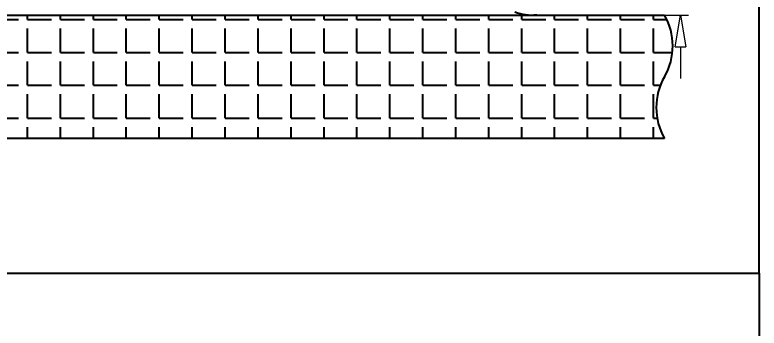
# Model space of a CAD drawing. Header units: millimetres. Extents: x 10368 to 13229, y -13270 to -11269.
# Drawn here: x 12973.9 to 13229.5, y -12283 to -12175.5 of the extents above; entities that cross this region are included whole.
import ezdxf

# ---------------------------------------------------------------- set-up
doc = ezdxf.new("R2010")
doc.units = ezdxf.units.MM
doc.layers.add('dim', color=3, linetype='Continuous', lineweight=9)
doc.styles.add('FFS', font='simfang.ttf')
doc.dimstyles.new('YanXiu', dxfattribs={"dimtxt": 2.5, "dimasz": 2.2, "dimexe": 0.66, "dimexo": 0.66, "dimgap": 0.66, "dimtad": 0, "dimzin": 1, "dimdsep": 46, "dimtxsty": 'FFS', "dimcen": 0, "dimclrd": 256, "dimclre": 131, "dimclrt": 42, "dimazin": 0, "dimtfac": 1, "dimtofl": 0, "dimtmove": 0, "dimatfit": 3, "dimfxl": 0, "dimlwd": 5, "dimlwe": 5, "dimarcsym": 0})

# ---------------------------------------------------------------- blocks, each defined once
blk = doc.blocks.new('_ClosedBlank')
at = {"color": 0, "linetype": 'ByBlock', "lineweight": -2}
for p, q in [((-1, 0.167), (0, 0)), ((-1, 0.167), (-1, -0.167)), ((0, 0), (-1, -0.167))]:
    blk.add_line(p, q, dxfattribs=at)
blk = doc.blocks.new('*D55')
at = {"layer": 'Defpoints', "color": 0}
for p in [(613.5, 88.23), (613.3, 79.38), (638.26, 79.38)]:
    blk.add_point(p, dxfattribs=at)
at = {"layer": 'dim', "lineweight": 5}
for p, q in [((638.26, 99.11), (638.26, 110.04)), ((638.26, 68.5), (638.26, 57.62))]:
    blk.add_line(p, q, dxfattribs=at)
at = {"layer": 'dim', "color": 131, "lineweight": 5}
for p, q in [((616.22, 88.23), (640.97, 88.23)), ((616.02, 79.38), (640.97, 79.38))]:
    blk.add_line(p, q, dxfattribs=at)
at = {"layer": 'dim', "lineweight": 5, "xscale": 10.88, "yscale": 10.88, "zscale": 10.88}
for p, rotation in [((638.26, 88.23), 270), ((638.26, 79.38), 90)]:
    blk.add_blockref('_ClosedBlank', p, dxfattribs=dict(at, rotation=rotation))
at = {"layer": 'dim', "color": 42, "insert": (638.26, 129.89), "char_height": 13.6, "attachment_point": 5, "rotation": 90, "style": 'FFS'}
blk.add_mtext('8.85', dxfattribs=at)
blk = doc.blocks.new('*D58')
at = {"layer": 'Defpoints', "color": 0}
for p in [(364.09, 162.09), (621.78, 127.46), (322.08, 108.68), (20.44, 79.38), (632.77, 79.38)]:
    blk.add_point(p, dxfattribs=at)
at = {"layer": 'dim', "color": 131, "lineweight": 5}
blk.add_line((361.4, 162.45), (324.6, 167.39), dxfattribs=at)
at = {"layer": 'dim', "lineweight": 5}
for start, end in [(173.087, 173.68732), (178.46277, 179.26005)]:
    blk.add_arc((979.6, 79.38), 658.17, start, end, dxfattribs=at)
at = {"layer": 'dim', "lineweight": 5, "xscale": 8.5, "yscale": 8.5, "zscale": 8.5}
for p, rotation in [((327.29, 167.03), 82.71702178221234), ((321.43, 79.38), 269.6300236874268)]:
    blk.add_blockref('_ClosedBlank', p, dxfattribs=dict(at, rotation=rotation))
at = {"layer": 'dim', "color": 42, "insert": (322.97, 124.43), "char_height": 13.6, "attachment_point": 5, "rotation": 86.075, "style": 'FFS'}
blk.add_mtext('7.65°', dxfattribs=at)
blk = doc.blocks.new('u59')
h = blk.add_hatch()
h.set_pattern_fill('ANGLE', color=256, scale=1.62, style=0)
h.set_pattern_definition([(0, (-22315.466, 16734.563), (0, 11.3157), [8.2296, -3.0861]), (90, (-22315.466, 16734.563), (-11.3157, 7e-16), [8.2296, -3.0861])])
edge = h.paths.add_edge_path()
edge.add_line((632.774, 46.296), (20.436, 46.296))
edge.add_arc((38.757, 56.873), 21.154, 150, 210, ccw=False)
edge.add_arc((2.116, 78.027), 21.154, 330, 30)
edge.add_line((20.436, 88.604), (632.774, 88.604))
edge.add_arc((614.454, 78.027), 21.154, 330, 30, ccw=False)
edge.add_arc((651.094, 56.873), 21.154, 150, 210)
at = {"color": 7}
for p, q in [((20.436, 88.604), (632.774, 88.604)), ((632.774, 46.296), (20.436, 46.296))]:
    blk.add_line(p, q, dxfattribs=at)
at = {"color": 7, "linetype": 'Continuous'}
blk.add_arc((587.197, 104.596), 15.991, 248.52999, 276.1641, dxfattribs=at)
at = {"color": 7}
for centre, start, end in [((614.454, 78.027), 330, 30), ((651.094, 56.873), 150, 210)]:
    blk.add_arc(centre, 21.154, start, end, dxfattribs=at)
at = {"layer": 'Defpoints', "color": 2}
for points in [[(-665.275, 940.793), (0, 940.793), (0, 0), (-665.275, 0)], [(0, 0), (665.275, 0), (665.275, 940.793), (0, 940.793)]]:
    blk.add_lwpolyline(points, close=True, dxfattribs=at)
at = {"layer": 'dim'}
dim = blk.add_angular_dim_2l(base=(322.08, 117.899), line1=((621.778, 136.685), (364.094, 171.31)), line2=((20.436, 88.604), (632.774, 88.604)), dimstyle='YanXiu', override={"dimscale": 1.7, "dimtxt": 8, "dimasz": 5, "dimexe": 1.5992, "dimexo": 1.5992, "dimgap": 0, "dimzin": 8, "dimblk": 'ClosedBlank', "dimldrblk": 'ClosedBlank'}, dxfattribs=at)
dim.commit()
dim.dimension.update_dxf_attribs({"geometry": '*D58', "text_midpoint": (322.972, 133.656), "dimtype": 130, "insert": (0, 9.223)})
dim = blk.add_linear_dim(base=(638.255, 88.604), p1=(613.497, 97.452), p2=(613.297, 88.604), angle=90, dimstyle='YanXiu', override={"dimscale": 1.7, "dimtxt": 8, "dimasz": 6.4, "dimexe": 1.5992, "dimexo": 1.5992, "dimgap": 1.5992, "dimzin": 8, "dimblk": 'ClosedBlank', "dimldrblk": 'ClosedBlank'}, dxfattribs=at)
dim.commit()
dim.dimension.update_dxf_attribs({"geometry": '*D55', "text_midpoint": (638.255, 139.109), "dimtype": 128, "insert": (0, 9.223)})

msp = doc.modelspace()

# ---------------------------------------------------------------- block references
msp.add_blockref('u59', (12564.2, -12264.16))
at = {"rotation": 180}
msp.add_blockref('u59', (12564.2, -12264.16), dxfattribs=at)

doc.saveas('drawing.dxf')
